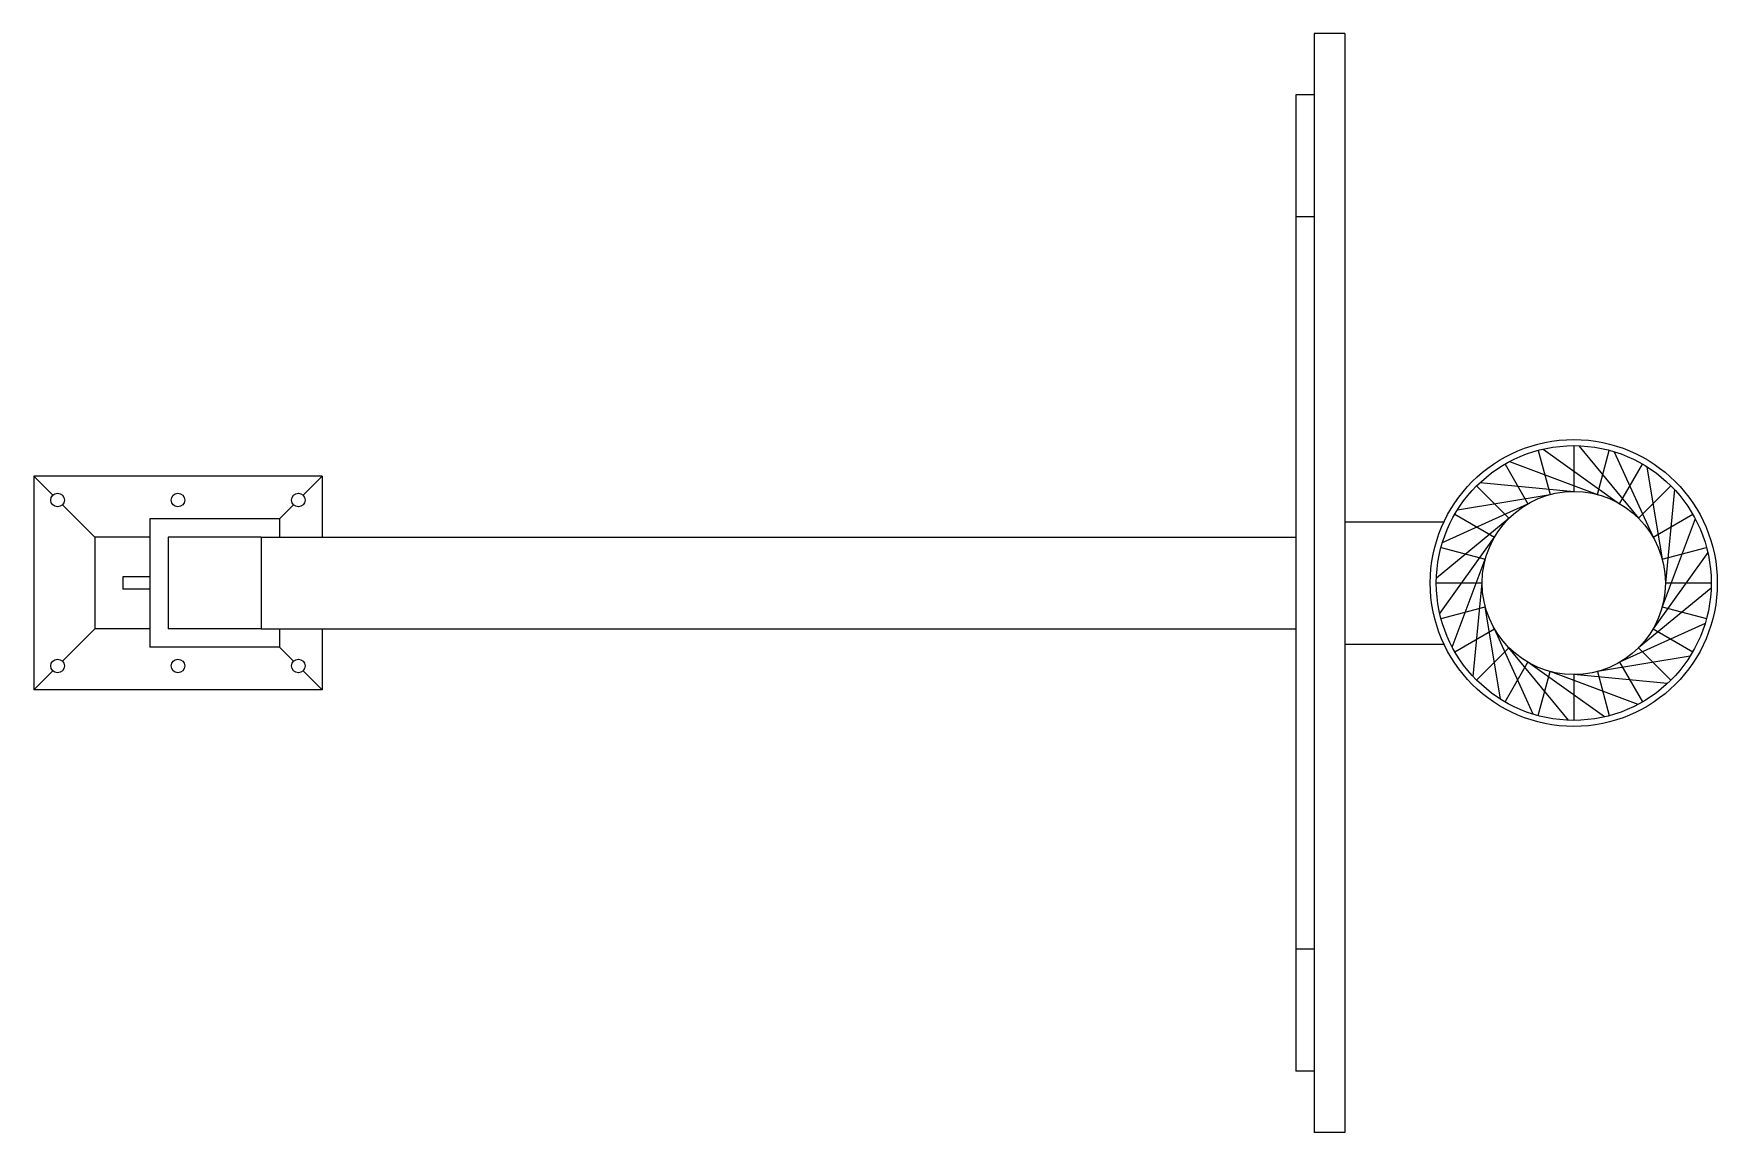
# Model space of a CAD drawing. Header units: millimetres. Extents: x 0 to 2756, y -900 to 900.
import ezdxf

# ---------------------------------------------------------------- set-up
doc = ezdxf.new("R2010")
doc.units = ezdxf.units.MM
doc.layers.add('ceco.net 268', color=7, linetype='Continuous', lineweight=9)

msp = doc.modelspace()

# ---------------------------------------------------------------- linework, layer by layer
at = {"layer": 'ceco.net 268'}
for p, q in [((2146.2, 900), (2096.2, 900)), ((2096.2, 900), (2096.2, -900)), ((2146.2, 900), (2146.2, -900)), ((2066.2, 800), (2066.2, -800)), ((2096.2, 800), (2066.2, 800)), ((2096.2, 600), (2066.2, 600)), ((2521.2, 225), (2521.2, 150)), ((2529.6, 224.8), (2627.3, 106.1)), ((2408.7, 194.9), (2446.2, 129.9)), ((2416, 198.9), (2560, 144.9)), ((2463, 217.3), (2482.4, 144.9)), ((2471.1, 219.3), (2596.2, 129.9)), ((2560, 144.9), (2579.4, 217.3)), ((2587.5, 215), (2651.1, 75)), ((2596.2, 129.9), (2633.7, 194.9)), ((0, 175), (0, -175)), ((472.4, 175), (0, 175)), ((0, 175), (31.3, 143.7)), ((472.4, 175), (441.1, 143.7)), ((472.4, 175), (472.4, 75)), ((2640.9, 190.5), (2666.1, 38.8)), ((2330.7, 119.7), (2482.4, 144.9)), ((2362.1, 159.1), (2415.1, 106.1)), ((2368.1, 164.9), (2521.2, 150)), ((2627.3, 106.1), (2680.3, 159.1)), ((2686.1, 153.1), (2671.2, 0)), ((47, 128), (100, 75)), ((425.4, 128), (402.4, 105)), ((2306.2, 66.3), (2446.2, 129.9)), ((2326.3, 112.5), (2391.3, 75)), ((2651.1, 75), (2716.1, 112.5)), ((190, 105), (190, -105)), ((402.4, 105), (190, 105)), ((402.4, 105), (402.4, 75)), ((2146.2, 100), (2308.5, 100)), ((2296.4, 8.4), (2415.1, 106.1)), ((2720.1, 105.2), (2666.1, -38.8)), ((190, 75), (100, 75)), ((100, 75), (100, -75)), ((220, 75), (220, -75)), ((372.4, 75), (220, 75)), ((372.4, 75), (372.4, -75)), ((372.4, 75), (2066.2, 75)), ((2301.9, -50.1), (2391.3, 75)), ((2303.9, 58.2), (2376.3, 38.8)), ((2666.1, 38.8), (2738.5, 58.2)), ((2322.3, -105.2), (2376.3, 38.8)), ((2740.5, 50.1), (2651.1, -75)), ((146.1, 10), (146.1, -10)), ((190, 10), (146.1, 10)), ((190, -10), (146.1, -10)), ((2296.2, 0), (2371.2, 0)), ((2356.3, -153.1), (2371.2, 0)), ((2746, -8.4), (2627.3, -106.1)), ((2671.2, 0), (2746.2, 0)), ((2303.9, -58.2), (2376.3, -38.8)), ((2401.5, -190.5), (2376.3, -38.8)), ((2666.1, -38.8), (2738.5, -58.2)), ((47, -128), (100, -75)), ((190, -75), (100, -75)), ((372.4, -75), (220, -75)), ((372.4, -75), (2066.2, -75)), ((402.4, -75), (402.4, -105)), ((472.4, -75), (472.4, -175)), ((2326.3, -112.5), (2391.3, -75)), ((2454.9, -215), (2391.3, -75)), ((2736.2, -66.3), (2596.2, -129.9)), ((2651.1, -75), (2716.1, -112.5)), ((402.4, -105), (190, -105)), ((425.4, -128), (402.4, -105)), ((2146.2, -100), (2308.5, -100)), ((2362.1, -159.1), (2415.1, -106.1)), ((2512.8, -224.8), (2415.1, -106.1)), ((2627.3, -106.1), (2680.3, -159.1)), ((2408.7, -194.9), (2446.2, -129.9)), ((2571.3, -219.3), (2446.2, -129.9)), ((2711.7, -119.7), (2560, -144.9)), ((2596.2, -129.9), (2633.7, -194.9)), ((0, -175), (31.3, -143.7)), ((472.4, -175), (441.1, -143.7)), ((2463, -217.3), (2482.4, -144.9)), ((2626.4, -198.9), (2482.4, -144.9)), ((2674.3, -164.9), (2521.2, -150)), ((2521.2, -150), (2521.2, -225)), ((2560, -144.9), (2579.4, -217.3)), ((472.4, -175), (0, -175)), ((2096.2, -600), (2066.2, -600)), ((2096.2, -800), (2066.2, -800)), ((2146.2, -900), (2096.2, -900))]:
    msp.add_line(p, q, dxfattribs=at)
for centre, radius in [((2521.2, 0), 235), ((2521.2, 0), 225), ((39.1, 135.9), 11.1), ((236.2, 135.9), 11.1), ((433.3, 135.9), 11.1), ((2521.2, 0), 150), ((39.1, -135.9), 11.1), ((236.2, -135.9), 11.1), ((433.3, -135.9), 11.1)]:
    msp.add_circle(centre, radius, dxfattribs=at)

doc.saveas('drawing.dxf')
